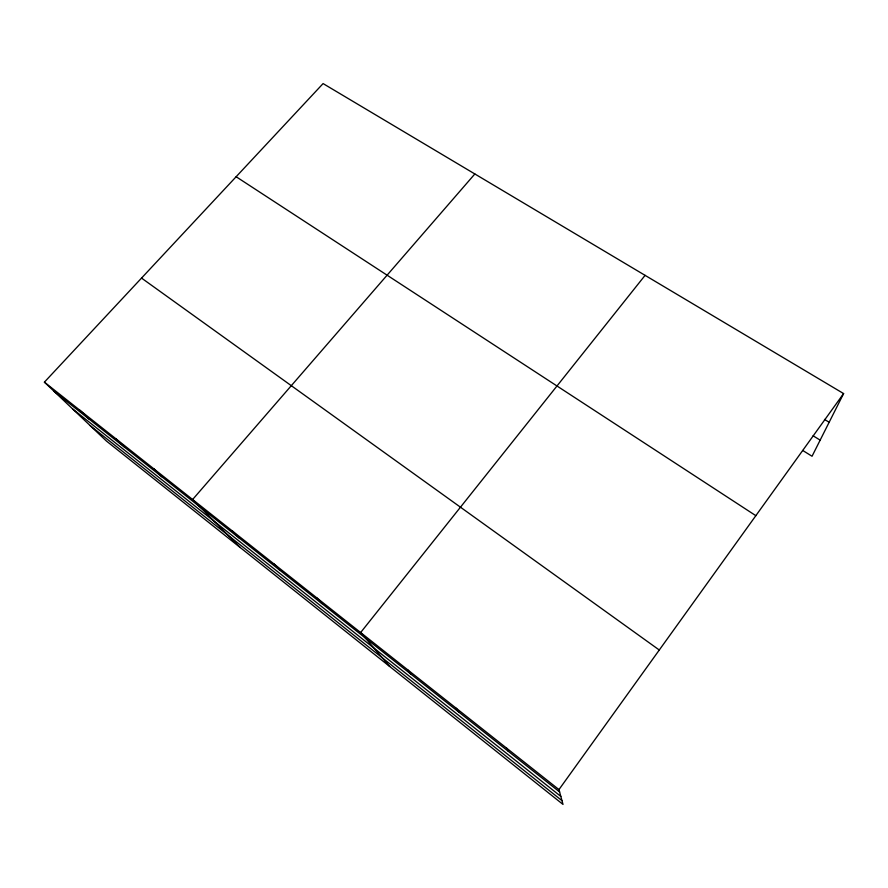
<?xml version="1.0" encoding="UTF-8"?>
<svg xmlns="http://www.w3.org/2000/svg" width="888" height="888" viewBox="0 0 888 888"><rect width="100%" height="100%" fill="white"/><g stroke="black" fill="none" stroke-linecap="round" stroke-linejoin="round"><path stroke-width="1.33" d="M44.4 382.151L558.963 789.587L563.014 804.417L106.371 441.003L44.4 382.151L323.088 83.583L843.6 393.573L812.043 456.254L802.752 450.482M558.963 789.587L843.6 393.573M645.088 275.347L360.639 632.545L389.654 666.444M474.847 173.97L192.618 499.511L240.204 547.508M824.497 419.425L829.159 422.255M813.108 435.797L820.157 440.137M236.141 176.734L755.843 515.673M141.536 278.088L659.285 650.016M54.124 391.386L559.618 791.963M72.572 408.913L560.828 796.414M90.299 425.741L561.982 800.643M79.798 410.178L89.022 419.036M116.261 439.049L124.953 447.519M153.846 468.809L161.971 476.856M232.623 531.179L239.483 538.272M273.915 563.88L280.075 570.44M316.561 597.646L321.978 603.651M407.614 669.741L411.344 674.458M456.266 708.269L459.041 712.265M506.682 748.184L508.436 751.403"/></g></svg>
